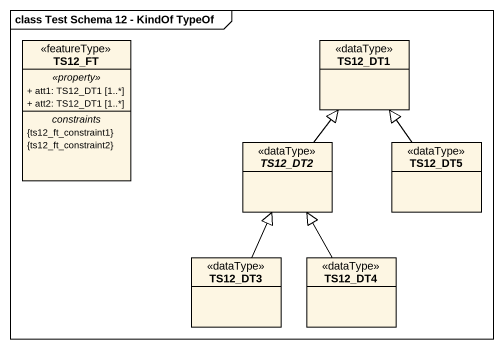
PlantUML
@startuml
mainframe class Test Schema 12 - KindOf TypeOf
hide circle
hide empty members
skinparam classAttributeIconSize 0
class TS12_FT <<featureType>> {
  .. <<property>> ..
  + att1: TS12_DT1 [1..*]
  + att2: TS12_DT1 [1..*]
  -- constraints --
  {ts12_ft_constraint1}
  {ts12_ft_constraint2}
}
class TS12_DT1 <<dataType>>
abstract class TS12_DT2 <<dataType>>
class TS12_DT5 <<dataType>>
class TS12_DT3 <<dataType>>
class TS12_DT4 <<dataType>>
TS12_DT2 -up-|> TS12_DT1
TS12_DT5 -up-|> TS12_DT1
TS12_DT3 -up-|> TS12_DT2
TS12_DT4 -up-|> TS12_DT2
@enduml
